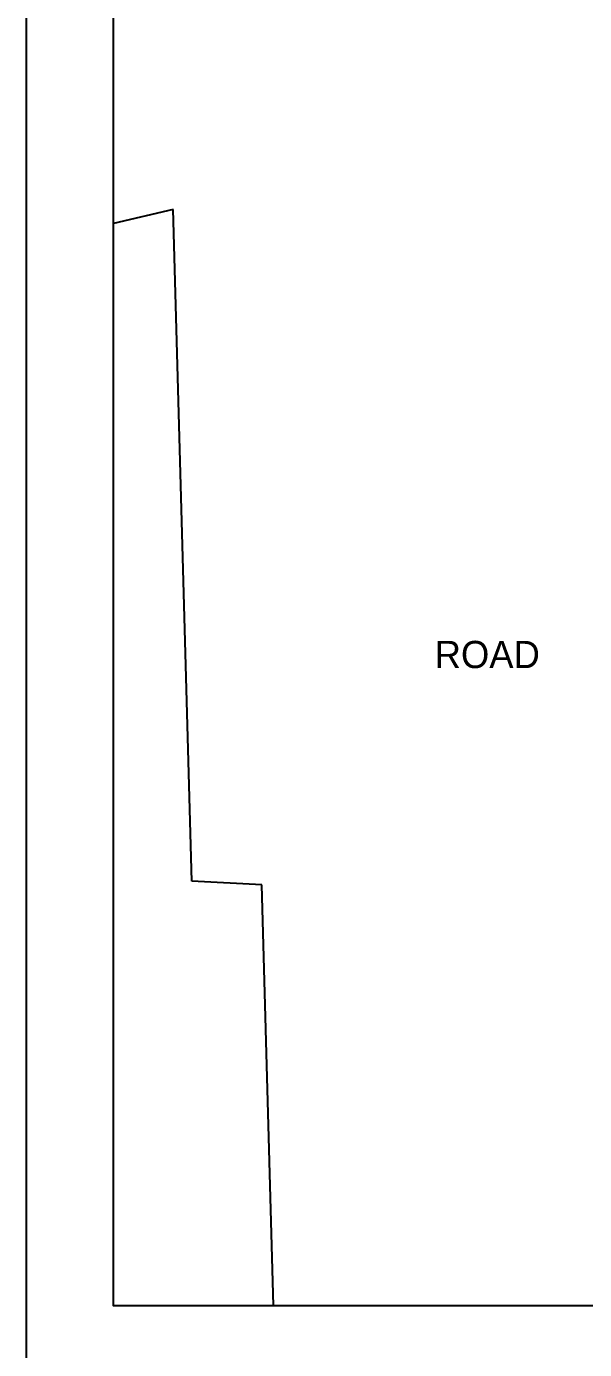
# Model space of a CAD drawing. Header units: metres. Extents: x -353217 to -351774, y -68080 to -67552.
# Drawn here: x -352496.27 to -352483.46, y -67886.88 to -67856.53 of the extents above; entities that cross this region are included whole.
import ezdxf

# ---------------------------------------------------------------- set-up
doc = ezdxf.new("R2010")
doc.units = ezdxf.units.M
doc.header["$MEASUREMENT"] = 0
doc.layers.add('Dim', color=40, linetype='Continuous')
doc.layers.add('etage courant', color=10, linetype='Continuous')

msp = doc.modelspace()

# ---------------------------------------------------------------- linework, layer by layer
for p, q in [((-352492.9044238, -67860.7219432), (-352494.2698072, -67861.0420091)), ((-352492.4722185, -67876.1352114), (-352492.9044238, -67860.7219432)), ((-352490.8692304, -67876.2193443), (-352492.4722185, -67876.1352114)), ((-352490.5984668, -67885.8752964), (-352490.8692304, -67876.2193443))]:
    msp.add_line(p, q)
at = {"layer": 'Dim'}
for points in [[(-352496.2698072, -67839.8752964), (-352403.2698072, -67839.8752964), (-352403.2698072, -67887.8752964), (-352496.2698072, -67887.8752964)], [(-352494.2698072, -67841.8752964), (-352405.2698072, -67841.8752964), (-352405.2698072, -67885.8752964), (-352494.2698072, -67885.8752964)]]:
    msp.add_lwpolyline(points, close=True, dxfattribs=at)

# ---------------------------------------------------------------- texts
at = {"layer": 'etage courant'}
msp.add_text('ROAD', height=0.625, dxfattribs=at).set_placement((-352486.8980186, -67871.2442515))

doc.saveas('drawing.dxf')
